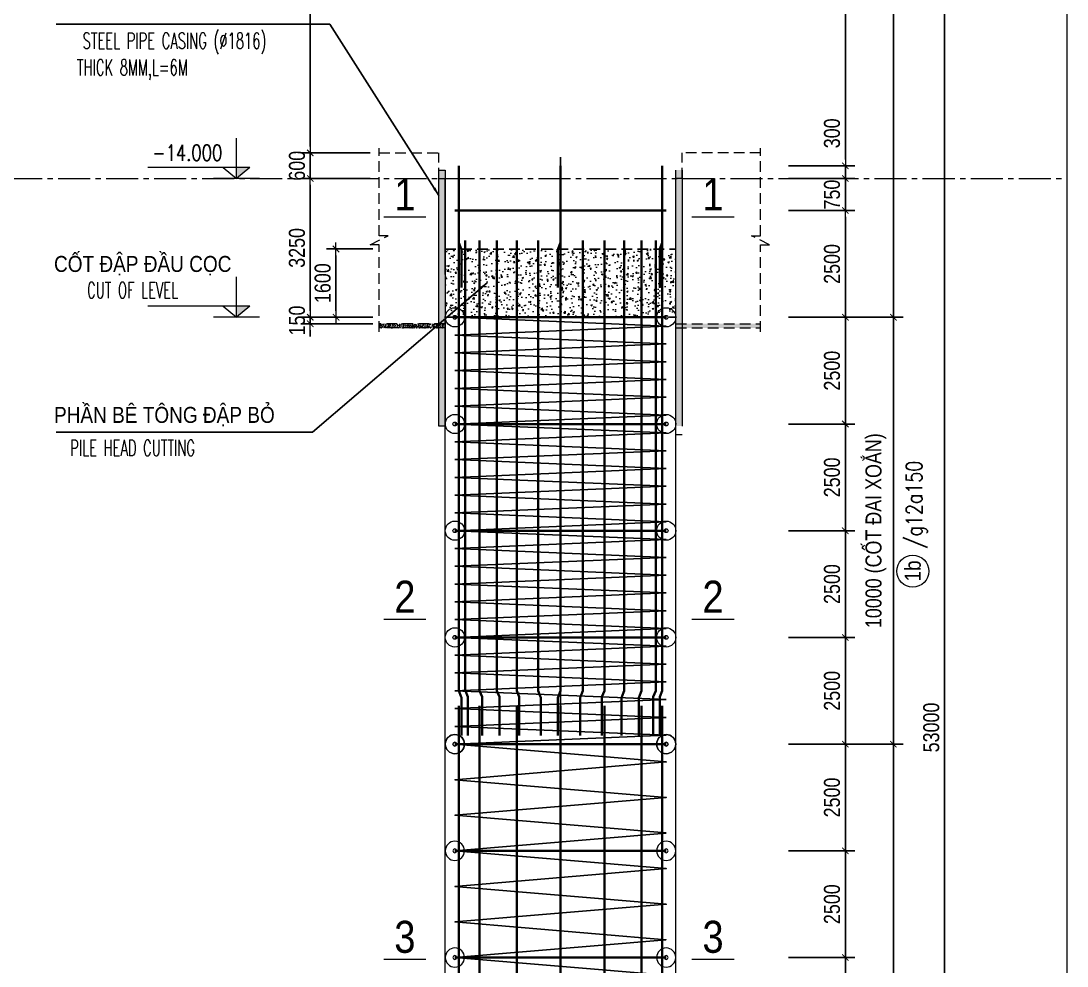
# Model space of a CAD drawing. Header units: millimetres. Extents: x -2123450 to -961021, y -260876 to 649159.
# Drawn here: x -2094595 to -2070090, y 473859 to 496004 of the extents above; entities that cross this region are included whole.
import ezdxf
from ezdxf.enums import TextEntityAlignment as Align

# ---------------------------------------------------------------- set-up
doc = ezdxf.new("R2010")
doc.units = ezdxf.units.MM
doc.header["$LTSCALE"] = 1000
doc.header["$MEASUREMENT"] = 0
doc.header["$PDMODE"] = 66
for name, pattern in [('CENTER', [2, 1.25, -0.25, 0.25, -0.25]), ('CENTER2', [1.125, 0.75, -0.125, 0.125, -0.125]), ('HIDDEN', [0.375, 0.25, -0.125])]:
    doc.linetypes.add(name, pattern=pattern)
doc.layers.get('DEFPOINTS').update_dxf_attribs({"linetype": 'CONTINUOUS'})
for name, color, linetype in [('01AXIS', 5, 'CENTER'), ('03BORER', 3, 'CONTINUOUS'), ('HIDEN', 9, 'HIDDEN'), ('NDC_S_REBAR DES.', 2, 'CONTINUOUS'), ('TEXT', 7, 'CONTINUOUS')]:
    doc.layers.add(name, color=color, linetype=linetype)
for name, color, linetype, lineweight in [('NDC_S_AXIS', 5, 'CENTER2', 15), ('NDC_S_CONTINUOUS', 3, 'CONTINUOUS', 20), ('NDC_S_DIM', 1, 'CONTINUOUS', 9), ('NDC_S_FOUNDATION NAME', 7, 'CONTINUOUS', 20), ('NDC_S_HATCH COLUMN AND WALL', 251, 'CONTINUOUS', 13), ('NDC_S_HATCH MATERIAL', 8, 'CONTINUOUS', 13), ('NDC_S_LEADER', 1, 'CONTINUOUS', 9), ('NDC_S_LEVEL', 3, 'CONTINUOUS', 20), ('NDC_S_LEVEL TEXT', 7, 'CONTINUOUS', 20), ('NDC_S_REBAR', 4, 'CONTINUOUS', 35), ('NDC_S_REBAR NO.', 7, 'CONTINUOUS', 20), ('NDC_S_REBAR NO. BOX', 1, 'CONTINUOUS', 9), ('NDC_S_REBAR SECTION', 6, 'CONTINUOUS', 25), ('NDC_S_STIRRUP', 2, 'CONTINUOUS', 25), ('NDC_S_VN TITLE', 6, 'CONTINUOUS', 9)]:
    doc.layers.add(name, color=color, linetype=linetype, lineweight=lineweight)
doc.styles.add('NDC_ARIAL', font='arial.ttf', dxfattribs={"width": 0.8})
doc.styles.add('NDC_ROMANS', font='romans.shx', dxfattribs={"width": 0.8, "bigfont": 'vns.shx'})
doc.styles.get("Standard").update_dxf_attribs({"font": 'romans.shx', "bigfont": 'vns.shx'})
doc.dimstyles.new('NDC_1-100', dxfattribs={"dimscale": 100, "dimtxt": 2.2, "dimasz": 1, "dimexe": 1.5, "dimexo": 2, "dimgap": 0.8, "dimtad": 1, "dimdec": 0, "dimdsep": 46, "dimtxsty": 'NDC_ARIAL', "dimblk": 'DIMMARK', "dimcen": 49999.938995, "dimdle": 1.5, "dimclrd": 1, "dimclre": 1, "dimclrt": 3, "dimadec": 0, "dimazin": 0, "dimtfac": 1, "dimtdec": 0, "dimtix": 1, "dimtmove": 2, "dimatfit": 3, "dimfxl": 1, "dimarcsym": 0})
doc.dimstyles.new('NDC_1-150', dxfattribs={"dimscale": 150, "dimtxt": 2.5, "dimasz": 1, "dimexe": 1.5, "dimexo": 0, "dimgap": 0.8, "dimtad": 1, "dimdec": 0, "dimdsep": 46, "dimtxsty": 'NDC_ARIAL', "dimblk": 'DIMMARK', "dimcen": 49999.938995, "dimdle": 1.5, "dimclrd": 1, "dimclre": 1, "dimclrt": 3, "dimadec": 0, "dimazin": 0, "dimtfac": 1, "dimtdec": 0, "dimtix": 1, "dimtmove": 2, "dimatfit": 3, "dimfxl": 1, "dimarcsym": 0})

# ---------------------------------------------------------------- blocks, each defined once
blk = doc.blocks.new('CON KE')
at = {"layer": 'NDC_S_CONTINUOUS'}
for radius in [225, 45]:
    blk.add_circle((-285322, 378614), radius, dxfattribs=at)
blk = doc.blocks.new('DIMMARK')
at = {"layer": 'NDC_S_DIM', "color": 1}
blk.add_line((-1.5, 0), (1, 0), dxfattribs=at)
at = {"layer": 'NDC_S_DIM', "color": 2, "const_width": 0.15}
blk.add_lwpolyline([(-0.5, -0.5), (0.5, 0.5)], dxfattribs=at)
blk = doc.blocks.new('*D240')
at = {"layer": 'DEFPOINTS', "color": 0, "transparency": 16777216}
for p in [(-1727342, 365106), (-1726013, 365106), (-1727342, 362606)]:
    blk.add_point(p, dxfattribs=at)
at = {"layer": 'NDC_S_DIM', "color": 1, "lineweight": -2, "transparency": 16777216}
for p, q in [((-1727342, 365106), (-1725788, 365106)), ((-1726013, 362756), (-1726013, 364956)), ((-1727342, 362606), (-1725788, 362606))]:
    blk.add_line(p, q, dxfattribs=at)
at = {"layer": 'NDC_S_DIM', "color": 1, "lineweight": -2, "transparency": 16777216, "xscale": 150, "yscale": 150, "zscale": 150}
for p, rotation in [((-1726013, 365106), 90), ((-1726013, 362606), 270)]:
    blk.add_blockref('DIMMARK', p, dxfattribs=dict(at, rotation=rotation))
at = {"layer": 'NDC_S_DIM', "color": 3, "transparency": 16777216, "insert": (-1726324, 363856), "char_height": 375, "attachment_point": 5, "rotation": 90, "style": 'NDC_ARIAL'}
blk.add_mtext('2500', dxfattribs=at)
blk = doc.blocks.new('*D241')
at = {"layer": 'DEFPOINTS', "color": 0, "transparency": 16777216}
for p in [(-1727342, 367606), (-1726013, 367606), (-1727342, 365106)]:
    blk.add_point(p, dxfattribs=at)
at = {"layer": 'NDC_S_DIM', "color": 1, "lineweight": -2, "transparency": 16777216}
for p, q in [((-1727342, 367606), (-1725788, 367606)), ((-1726013, 365256), (-1726013, 367456)), ((-1727342, 365106), (-1725788, 365106))]:
    blk.add_line(p, q, dxfattribs=at)
at = {"layer": 'NDC_S_DIM', "color": 1, "lineweight": -2, "transparency": 16777216, "xscale": 150, "yscale": 150, "zscale": 150}
for p, rotation in [((-1726013, 367606), 90), ((-1726013, 365106), 270)]:
    blk.add_blockref('DIMMARK', p, dxfattribs=dict(at, rotation=rotation))
at = {"layer": 'NDC_S_DIM', "color": 3, "transparency": 16777216, "insert": (-1726324, 366356), "char_height": 375, "attachment_point": 5, "rotation": 90, "style": 'NDC_ARIAL'}
blk.add_mtext('2500', dxfattribs=at)
blk = doc.blocks.new('*D242')
at = {"layer": 'DEFPOINTS', "color": 0, "transparency": 16777216}
for p in [(-1727342, 370106), (-1726013, 370106), (-1727342, 367606)]:
    blk.add_point(p, dxfattribs=at)
at = {"layer": 'NDC_S_DIM', "color": 1, "lineweight": -2, "transparency": 16777216}
for p, q in [((-1727342, 370106), (-1725788, 370106)), ((-1726013, 367756), (-1726013, 369956)), ((-1727342, 367606), (-1725788, 367606))]:
    blk.add_line(p, q, dxfattribs=at)
at = {"layer": 'NDC_S_DIM', "color": 1, "lineweight": -2, "transparency": 16777216, "xscale": 150, "yscale": 150, "zscale": 150}
for p, rotation in [((-1726013, 370106), 90), ((-1726013, 367606), 270)]:
    blk.add_blockref('DIMMARK', p, dxfattribs=dict(at, rotation=rotation))
at = {"layer": 'NDC_S_DIM', "color": 3, "transparency": 16777216, "insert": (-1726324, 368856), "char_height": 375, "attachment_point": 5, "rotation": 90, "style": 'NDC_ARIAL'}
blk.add_mtext('2500', dxfattribs=at)
blk = doc.blocks.new('*D243')
at = {"layer": 'DEFPOINTS', "color": 0, "transparency": 16777216}
for p in [(-1727342, 372606), (-1726013, 372606), (-1727342, 370106)]:
    blk.add_point(p, dxfattribs=at)
at = {"layer": 'NDC_S_DIM', "color": 1, "lineweight": -2, "transparency": 16777216}
for p, q in [((-1727342, 372606), (-1725788, 372606)), ((-1726013, 370256), (-1726013, 372456)), ((-1727342, 370106), (-1725788, 370106))]:
    blk.add_line(p, q, dxfattribs=at)
at = {"layer": 'NDC_S_DIM', "color": 1, "lineweight": -2, "transparency": 16777216, "xscale": 150, "yscale": 150, "zscale": 150}
for p, rotation in [((-1726013, 372606), 90), ((-1726013, 370106), 270)]:
    blk.add_blockref('DIMMARK', p, dxfattribs=dict(at, rotation=rotation))
at = {"layer": 'NDC_S_DIM', "color": 3, "transparency": 16777216, "insert": (-1726324, 371356), "char_height": 375, "attachment_point": 5, "rotation": 90, "style": 'NDC_ARIAL'}
blk.add_mtext('2500', dxfattribs=at)
blk = doc.blocks.new('*D1496')
at = {"layer": 'DEFPOINTS', "color": 0, "transparency": 16777216}
for p in [(-1727342, 359547), (-1726013, 359547), (-1727342, 357047)]:
    blk.add_point(p, dxfattribs=at)
at = {"layer": 'NDC_S_DIM', "color": 1, "lineweight": -2, "transparency": 16777216}
for p, q in [((-1727342, 359547), (-1725788, 359547)), ((-1726013, 357197), (-1726013, 359397)), ((-1727342, 357047), (-1725788, 357047))]:
    blk.add_line(p, q, dxfattribs=at)
at = {"layer": 'NDC_S_DIM', "color": 1, "lineweight": -2, "transparency": 16777216, "xscale": 150, "yscale": 150, "zscale": 150}
for p, rotation in [((-1726013, 359547), 90), ((-1726013, 357047), 270)]:
    blk.add_blockref('DIMMARK', p, dxfattribs=dict(at, rotation=rotation))
at = {"layer": 'NDC_S_DIM', "color": 3, "transparency": 16777216, "insert": (-1726324, 358297), "char_height": 375, "attachment_point": 5, "rotation": 90, "style": 'NDC_ARIAL'}
blk.add_mtext('2500', dxfattribs=at)
blk = doc.blocks.new('*D1497')
at = {"layer": 'DEFPOINTS', "color": 0, "transparency": 16777216}
for p in [(-1727342, 357047), (-1726013, 357047), (-1727342, 354547)]:
    blk.add_point(p, dxfattribs=at)
at = {"layer": 'NDC_S_DIM', "color": 1, "lineweight": -2, "transparency": 16777216}
for p, q in [((-1727342, 357047), (-1725788, 357047)), ((-1726013, 354697), (-1726013, 356897)), ((-1727342, 354547), (-1725788, 354547))]:
    blk.add_line(p, q, dxfattribs=at)
at = {"layer": 'NDC_S_DIM', "color": 1, "lineweight": -2, "transparency": 16777216, "xscale": 150, "yscale": 150, "zscale": 150}
for p, rotation in [((-1726013, 357047), 90), ((-1726013, 354547), 270)]:
    blk.add_blockref('DIMMARK', p, dxfattribs=dict(at, rotation=rotation))
at = {"layer": 'NDC_S_DIM', "color": 3, "transparency": 16777216, "insert": (-1726324, 355797), "char_height": 375, "attachment_point": 5, "rotation": 90, "style": 'NDC_ARIAL'}
blk.add_mtext('2500', dxfattribs=at)
blk = doc.blocks.new('*D1498')
at = {"layer": 'DEFPOINTS', "color": 0, "transparency": 16777216}
for p in [(-1727342, 354547), (-1726013, 354547), (-1727342, 352047)]:
    blk.add_point(p, dxfattribs=at)
at = {"layer": 'NDC_S_DIM', "color": 1, "lineweight": -2, "transparency": 16777216}
for p, q in [((-1727342, 354547), (-1725788, 354547)), ((-1726013, 352197), (-1726013, 354397)), ((-1727342, 352047), (-1725788, 352047))]:
    blk.add_line(p, q, dxfattribs=at)
at = {"layer": 'NDC_S_DIM', "color": 1, "lineweight": -2, "transparency": 16777216, "xscale": 150, "yscale": 150, "zscale": 150}
for p, rotation in [((-1726013, 354547), 90), ((-1726013, 352047), 270)]:
    blk.add_blockref('DIMMARK', p, dxfattribs=dict(at, rotation=rotation))
at = {"layer": 'NDC_S_DIM', "color": 3, "transparency": 16777216, "insert": (-1726324, 353297), "char_height": 375, "attachment_point": 5, "rotation": 90, "style": 'NDC_ARIAL'}
blk.add_mtext('2500', dxfattribs=at)
blk = doc.blocks.new('*D1790')
at = {"layer": 'DEFPOINTS', "color": 0, "transparency": 16777216}
for p in [(-2076613, 489060), (-2076613, 479060), (-2074158, 479060)]:
    blk.add_point(p, dxfattribs=at)
at = {"layer": 'NDC_S_DIM', "color": 1, "lineweight": -2, "transparency": 16777216}
for p, q in [((-2076613, 489060), (-2073933, 489060)), ((-2074158, 488910), (-2074158, 479210)), ((-2076613, 479060), (-2073933, 479060))]:
    blk.add_line(p, q, dxfattribs=at)
at = {"layer": 'NDC_S_DIM', "color": 1, "lineweight": -2, "transparency": 16777216, "xscale": 150, "yscale": 150, "zscale": 150}
for p, rotation in [((-2074158, 489060), 90), ((-2074158, 479060), 270)]:
    blk.add_blockref('DIMMARK', p, dxfattribs=dict(at, rotation=rotation))
at = {"layer": 'NDC_S_DIM', "color": 3, "transparency": 16777216, "insert": (-2074568, 484060), "char_height": 375, "attachment_point": 5, "rotation": 90, "style": 'NDC_ARIAL'}
blk.add_mtext('10000 (CỐT ĐAI XOẮN)', dxfattribs=at)
blk = doc.blocks.new('*D1791')
at = {"layer": 'DEFPOINTS', "color": 0, "transparency": 16777216}
for p in [(-2075412, 505950), (-2075412, 452950), (-2072958, 452950)]:
    blk.add_point(p, dxfattribs=at)
at = {"layer": 'NDC_S_DIM', "color": 1, "lineweight": -2, "transparency": 16777216}
for p, q in [((-2075412, 505950), (-2072733, 505950)), ((-2072958, 505800), (-2072958, 453100)), ((-2075412, 452950), (-2072733, 452950))]:
    blk.add_line(p, q, dxfattribs=at)
at = {"layer": 'NDC_S_DIM', "color": 1, "lineweight": -2, "transparency": 16777216, "xscale": 150, "yscale": 150, "zscale": 150}
for p, rotation in [((-2072958, 505950), 90), ((-2072958, 452950), 270)]:
    blk.add_blockref('DIMMARK', p, dxfattribs=dict(at, rotation=rotation))
at = {"layer": 'NDC_S_DIM', "color": 3, "transparency": 16777216, "insert": (-2073270, 479450), "char_height": 375, "attachment_point": 5, "rotation": 90, "style": 'NDC_ARIAL'}
blk.add_mtext('53000', dxfattribs=at)
blk = doc.blocks.new('*D1792')
at = {"layer": 'DEFPOINTS', "color": 0, "transparency": 16777216}
for p in [(-2076613, 479060), (-2076613, 452950), (-2074158, 452950)]:
    blk.add_point(p, dxfattribs=at)
at = {"layer": 'NDC_S_DIM', "color": 1, "lineweight": -2, "transparency": 16777216}
for p, q in [((-2076613, 479060), (-2073933, 479060)), ((-2074158, 478910), (-2074158, 453100)), ((-2076613, 452950), (-2073933, 452950))]:
    blk.add_line(p, q, dxfattribs=at)
at = {"layer": 'NDC_S_DIM', "color": 1, "lineweight": -2, "transparency": 16777216, "xscale": 150, "yscale": 150, "zscale": 150}
for p, rotation in [((-2074158, 479060), 90), ((-2074158, 452950), 270)]:
    blk.add_blockref('DIMMARK', p, dxfattribs=dict(at, rotation=rotation))
at = {"layer": 'NDC_S_DIM', "color": 3, "transparency": 16777216, "insert": (-2074568, 466005), "char_height": 375, "attachment_point": 5, "rotation": 90, "style": 'NDC_ARIAL'}
blk.add_mtext('26110 (CỐT ĐAI XOẮN)', dxfattribs=at)
blk = doc.blocks.new('*D1799')
at = {"layer": 'DEFPOINTS', "color": 0, "transparency": 16777216}
for p in [(-2086414, 505950), (-2087817, 492910), (-2086414, 492910)]:
    blk.add_point(p, dxfattribs=at)
at = {"layer": 'NDC_S_DIM', "color": 1, "lineweight": -2, "transparency": 16777216}
for p, q in [((-2086414, 505950), (-2088042, 505950)), ((-2087817, 505800), (-2087817, 493060)), ((-2086414, 492910), (-2088042, 492910))]:
    blk.add_line(p, q, dxfattribs=at)
at = {"layer": 'NDC_S_DIM', "color": 1, "lineweight": -2, "transparency": 16777216, "xscale": 150, "yscale": 150, "zscale": 150}
for p, rotation in [((-2087817, 505950), 90), ((-2087817, 492910), 270)]:
    blk.add_blockref('DIMMARK', p, dxfattribs=dict(at, rotation=rotation))
at = {"layer": 'NDC_S_DIM', "color": 3, "transparency": 16777216, "insert": (-2088129, 499430), "char_height": 375, "attachment_point": 5, "rotation": 90, "style": 'NDC_ARIAL'}
blk.add_mtext('13040', dxfattribs=at)
blk = doc.blocks.new('*D1803')
at = {"layer": 'DEFPOINTS', "color": 0, "transparency": 16777216}
for p in [(-2086414, 492310), (-2087817, 489060), (-2086414, 489060)]:
    blk.add_point(p, dxfattribs=at)
at = {"layer": 'NDC_S_DIM', "color": 1, "lineweight": -2, "transparency": 16777216}
for p, q in [((-2086414, 492310), (-2088042, 492310)), ((-2087817, 492160), (-2087817, 489210)), ((-2086414, 489060), (-2088042, 489060))]:
    blk.add_line(p, q, dxfattribs=at)
at = {"layer": 'NDC_S_DIM', "color": 1, "lineweight": -2, "transparency": 16777216, "xscale": 150, "yscale": 150, "zscale": 150}
for p, rotation in [((-2087817, 492310), 90), ((-2087817, 489060), 270)]:
    blk.add_blockref('DIMMARK', p, dxfattribs=dict(at, rotation=rotation))
at = {"layer": 'NDC_S_DIM', "color": 3, "transparency": 16777216, "insert": (-2088129, 490685), "char_height": 375, "attachment_point": 5, "rotation": 90, "style": 'NDC_ARIAL'}
blk.add_mtext('3250', dxfattribs=at)
blk = doc.blocks.new('*D1804')
at = {"layer": 'DEFPOINTS', "color": 0, "transparency": 16777216}
for p in [(-2087817, 488910), (-2086349, 489060), (-2086349, 488910)]:
    blk.add_point(p, dxfattribs=at)
at = {"layer": 'NDC_S_DIM', "color": 1, "lineweight": -2, "transparency": 16777216}
for p, q in [((-2087817, 489210), (-2087817, 489360)), ((-2086349, 489060), (-2088042, 489060)), ((-2086349, 488910), (-2088042, 488910)), ((-2087817, 489060), (-2087817, 488910)), ((-2087817, 488760), (-2087817, 488610))]:
    blk.add_line(p, q, dxfattribs=at)
at = {"layer": 'NDC_S_DIM', "color": 1, "lineweight": -2, "transparency": 16777216, "xscale": 150, "yscale": 150, "zscale": 150}
for p, rotation in [((-2087817, 489060), 270), ((-2087817, 488910), 90)]:
    blk.add_blockref('DIMMARK', p, dxfattribs=dict(at, rotation=rotation))
at = {"layer": 'NDC_S_DIM', "color": 3, "transparency": 16777216, "insert": (-2088128, 488985), "char_height": 375, "attachment_point": 5, "rotation": 90, "style": 'NDC_ARIAL'}
blk.add_mtext('150', dxfattribs=at)
blk = doc.blocks.new('*D1805')
at = {"layer": 'DEFPOINTS', "color": 0, "transparency": 16777216}
for p in [(-2086349, 490660), (-2087215, 489060), (-2086349, 489060)]:
    blk.add_point(p, dxfattribs=at)
at = {"layer": 'NDC_S_DIM', "color": 1, "lineweight": -2, "transparency": 16777216}
for p, q in [((-2086349, 490660), (-2087440, 490660)), ((-2087215, 490510), (-2087215, 489210)), ((-2086349, 489060), (-2087440, 489060))]:
    blk.add_line(p, q, dxfattribs=at)
at = {"layer": 'NDC_S_DIM', "color": 1, "lineweight": -2, "transparency": 16777216, "xscale": 150, "yscale": 150, "zscale": 150}
for p, rotation in [((-2087215, 490660), 90), ((-2087215, 489060), 270)]:
    blk.add_blockref('DIMMARK', p, dxfattribs=dict(at, rotation=rotation))
at = {"layer": 'NDC_S_DIM', "color": 3, "transparency": 16777216, "insert": (-2087526, 489860), "char_height": 375, "attachment_point": 5, "rotation": 90, "style": 'NDC_ARIAL'}
blk.add_mtext('1600', dxfattribs=at)
blk = doc.blocks.new('COT CAO DO')
at = {"layer": 'NDC_S_LEVEL'}
h = blk.add_hatch(color=256, dxfattribs=at)
h.dxf.hatch_style = 1
h.paths.add_polyline_path([(48207, 284502), (48521, 284502), (48207, 284239)])
for p, q in [((48207, 284239), (48207, 285183)), ((48521, 284502), (46132, 284502)), ((47893, 284502), (48207, 284239)), ((48521, 284502), (48207, 284239)), ((48745, 284239), (47669, 284239))]:
    blk.add_line(p, q, dxfattribs=at)
blk = doc.blocks.new('*D1806')
at = {"layer": 'DEFPOINTS', "color": 0, "transparency": 16777216}
for p in [(-2076613, 491560), (-2076613, 489060), (-2075284, 489060)]:
    blk.add_point(p, dxfattribs=at)
at = {"layer": 'NDC_S_DIM', "color": 1, "lineweight": -2, "transparency": 16777216}
for p, q in [((-2076613, 491560), (-2075059, 491560)), ((-2075284, 491410), (-2075284, 489210)), ((-2076613, 489060), (-2075059, 489060))]:
    blk.add_line(p, q, dxfattribs=at)
at = {"layer": 'NDC_S_DIM', "color": 1, "lineweight": -2, "transparency": 16777216, "xscale": 150, "yscale": 150, "zscale": 150}
for p, rotation in [((-2075284, 491560), 90), ((-2075284, 489060), 270)]:
    blk.add_blockref('DIMMARK', p, dxfattribs=dict(at, rotation=rotation))
at = {"layer": 'NDC_S_DIM', "color": 3, "transparency": 16777216, "insert": (-2075595, 490310), "char_height": 375, "attachment_point": 5, "rotation": 90, "style": 'NDC_ARIAL'}
blk.add_mtext('2500', dxfattribs=at)
blk = doc.blocks.new('*D1807')
at = {"layer": 'DEFPOINTS', "color": 0, "transparency": 16777216}
for p in [(-2076613, 505950), (-2074158, 505950), (-2076613, 489060)]:
    blk.add_point(p, dxfattribs=at)
at = {"layer": 'NDC_S_DIM', "color": 1, "lineweight": -2, "transparency": 16777216}
for p, q in [((-2076613, 505950), (-2073933, 505950)), ((-2074158, 489210), (-2074158, 505800)), ((-2076613, 489060), (-2073933, 489060))]:
    blk.add_line(p, q, dxfattribs=at)
at = {"layer": 'NDC_S_DIM', "color": 1, "lineweight": -2, "transparency": 16777216, "xscale": 150, "yscale": 150, "zscale": 150}
for p, rotation in [((-2074158, 505950), 90), ((-2074158, 489060), 270)]:
    blk.add_blockref('DIMMARK', p, dxfattribs=dict(at, rotation=rotation))
at = {"layer": 'NDC_S_DIM', "color": 3, "transparency": 16777216, "insert": (-2074470, 497505), "char_height": 375, "attachment_point": 5, "rotation": 90, "style": 'NDC_ARIAL'}
blk.add_mtext('16890', dxfattribs=at)
blk = doc.blocks.new('*D1808')
at = {"layer": 'DEFPOINTS', "color": 0, "transparency": 16777216}
for p in [(-2076613, 505950), (-2075284, 505950), (-2076613, 492610)]:
    blk.add_point(p, dxfattribs=at)
at = {"layer": 'NDC_S_DIM', "color": 1, "lineweight": -2, "transparency": 16777216}
for p, q in [((-2076613, 505950), (-2075059, 505950)), ((-2075284, 492760), (-2075284, 505800)), ((-2076613, 492610), (-2075059, 492610))]:
    blk.add_line(p, q, dxfattribs=at)
at = {"layer": 'NDC_S_DIM', "color": 1, "lineweight": -2, "transparency": 16777216, "xscale": 150, "yscale": 150, "zscale": 150}
for p, rotation in [((-2075284, 505950), 90), ((-2075284, 492610), 270)]:
    blk.add_blockref('DIMMARK', p, dxfattribs=dict(at, rotation=rotation))
at = {"layer": 'NDC_S_DIM', "color": 3, "transparency": 16777216, "insert": (-2075595, 499280), "char_height": 375, "attachment_point": 5, "rotation": 90, "style": 'NDC_ARIAL'}
blk.add_mtext('13340', dxfattribs=at)
blk = doc.blocks.new('*D1812')
at = {"layer": 'DEFPOINTS', "color": 0, "transparency": 16777216}
for p in [(-2076613, 492310), (-2076613, 491560), (-2075284, 491560)]:
    blk.add_point(p, dxfattribs=at)
at = {"layer": 'NDC_S_DIM', "color": 1, "lineweight": -2, "transparency": 16777216}
for p, q in [((-2075284, 492460), (-2075284, 492610)), ((-2076613, 492310), (-2075059, 492310)), ((-2075284, 492310), (-2075284, 491560)), ((-2076613, 491560), (-2075059, 491560)), ((-2075284, 491410), (-2075284, 491260))]:
    blk.add_line(p, q, dxfattribs=at)
at = {"layer": 'NDC_S_DIM', "color": 1, "lineweight": -2, "transparency": 16777216, "xscale": 150, "yscale": 150, "zscale": 150}
for p, rotation in [((-2075284, 492310), 270), ((-2075284, 491560), 90)]:
    blk.add_blockref('DIMMARK', p, dxfattribs=dict(at, rotation=rotation))
at = {"layer": 'NDC_S_DIM', "color": 3, "transparency": 16777216, "insert": (-2075595, 491935), "char_height": 375, "attachment_point": 5, "rotation": 90, "style": 'NDC_ARIAL'}
blk.add_mtext('750', dxfattribs=at)
blk = doc.blocks.new('*D1813')
at = {"layer": 'DEFPOINTS', "color": 0, "transparency": 16777216}
for p in [(-2076613, 492610), (-2076613, 492310), (-2075284, 492310)]:
    blk.add_point(p, dxfattribs=at)
at = {"layer": 'NDC_S_DIM', "color": 1, "lineweight": -2, "transparency": 16777216}
for p, q in [((-2075284, 492760), (-2075284, 492910)), ((-2076613, 492610), (-2075059, 492610)), ((-2075284, 492610), (-2075284, 492310)), ((-2076613, 492310), (-2075059, 492310)), ((-2075284, 492160), (-2075284, 492010))]:
    blk.add_line(p, q, dxfattribs=at)
at = {"layer": 'NDC_S_DIM', "color": 1, "lineweight": -2, "transparency": 16777216, "xscale": 150, "yscale": 150, "zscale": 150}
for p, rotation in [((-2075284, 492610), 270), ((-2075284, 492310), 90)]:
    blk.add_blockref('DIMMARK', p, dxfattribs=dict(at, rotation=rotation))
at = {"layer": 'NDC_S_DIM', "color": 3, "transparency": 16777216, "insert": (-2075595, 493370), "char_height": 375, "attachment_point": 5, "rotation": 90, "style": 'NDC_ARIAL'}
blk.add_mtext('300', dxfattribs=at)
blk = doc.blocks.new('*D1814')
at = {"layer": 'DEFPOINTS', "color": 0, "transparency": 16777216}
for p in [(-2087817, 492910), (-2086414, 492910), (-2086414, 492310)]:
    blk.add_point(p, dxfattribs=at)
at = {"layer": 'NDC_S_DIM', "color": 1, "lineweight": -2, "transparency": 16777216}
for p, q in [((-2087817, 493060), (-2087817, 493210)), ((-2086414, 492910), (-2088042, 492910)), ((-2087817, 492310), (-2087817, 492910)), ((-2086414, 492310), (-2088042, 492310)), ((-2087817, 492160), (-2087817, 492010))]:
    blk.add_line(p, q, dxfattribs=at)
at = {"layer": 'NDC_S_DIM', "color": 1, "lineweight": -2, "transparency": 16777216, "xscale": 150, "yscale": 150, "zscale": 150}
for p, rotation in [((-2087817, 492910), 270), ((-2087817, 492310), 90)]:
    blk.add_blockref('DIMMARK', p, dxfattribs=dict(at, rotation=rotation))
at = {"layer": 'NDC_S_DIM', "color": 3, "transparency": 16777216, "insert": (-2088128, 492610), "char_height": 375, "attachment_point": 5, "rotation": 90, "style": 'NDC_ARIAL'}
blk.add_mtext('600', dxfattribs=at)
blk = doc.blocks.new('*U239')
at = {"layer": 'NDC_S_REBAR'}
for p, q in [((-1735159.4, 372606.2), (-1730209.4, 372606.2)), ((-1735159.4, 370106.2), (-1730209.4, 370106.2)), ((-1735159.4, 370106.2), (-1730209.4, 370106.2)), ((-1735159.4, 367606.2), (-1730209.4, 367606.2)), ((-1735159.4, 367606.2), (-1730209.4, 367606.2)), ((-1735159.4, 365106.2), (-1730209.4, 365106.2)), ((-1735159.4, 365106.2), (-1730209.4, 365106.2)), ((-1735159.4, 362606.2), (-1730209.4, 362606.2))]:
    blk.add_line(p, q, dxfattribs=at)
at = {"layer": 'NDC_S_STIRRUP'}
for p, q in [((-1730209.4, 372397.9), (-1735159.4, 372606.2)), ((-1735159.4, 372189.6), (-1730209.4, 372397.9)), ((-1730209.4, 371981.2), (-1735159.4, 372189.6)), ((-1735159.4, 371772.9), (-1730209.4, 371981.2)), ((-1730209.4, 371564.6), (-1735159.4, 371772.9)), ((-1735159.4, 371356.2), (-1730209.4, 371564.6)), ((-1730209.4, 371147.9), (-1735159.4, 371356.2)), ((-1735159.4, 370939.6), (-1730209.4, 371147.9)), ((-1730209.4, 370731.2), (-1735159.4, 370939.6)), ((-1735159.4, 370522.9), (-1730209.4, 370731.2)), ((-1730209.4, 370314.6), (-1735159.4, 370522.9)), ((-1735159.4, 370106.2), (-1730209.4, 370314.6)), ((-1730209.4, 369897.9), (-1735159.4, 370106.2)), ((-1735159.4, 369689.6), (-1730209.4, 369897.9)), ((-1730209.4, 369481.2), (-1735159.4, 369689.6)), ((-1735159.4, 369272.9), (-1730209.4, 369481.2)), ((-1730209.4, 369064.6), (-1735159.4, 369272.9)), ((-1735159.4, 368856.2), (-1730209.4, 369064.6)), ((-1730209.4, 368647.9), (-1735159.4, 368856.2)), ((-1735159.4, 368439.6), (-1730209.4, 368647.9)), ((-1730209.4, 368231.2), (-1735159.4, 368439.6)), ((-1735159.4, 368022.9), (-1730209.4, 368231.2)), ((-1730209.4, 367814.6), (-1735159.4, 368022.9)), ((-1735159.4, 367606.2), (-1730209.4, 367814.6)), ((-1730209.4, 367397.9), (-1735159.4, 367606.2)), ((-1735159.4, 367189.6), (-1730209.4, 367397.9)), ((-1730209.4, 366981.2), (-1735159.4, 367189.6)), ((-1735159.4, 366772.9), (-1730209.4, 366981.2)), ((-1730209.4, 366564.6), (-1735159.4, 366772.9)), ((-1735159.4, 366356.2), (-1730209.4, 366564.6)), ((-1730209.4, 366147.9), (-1735159.4, 366356.2)), ((-1735159.4, 365939.6), (-1730209.4, 366147.9)), ((-1730209.4, 365731.2), (-1735159.4, 365939.6)), ((-1735159.4, 365522.9), (-1730209.4, 365731.2)), ((-1730209.4, 365314.6), (-1735159.4, 365522.9)), ((-1735159.4, 365106.2), (-1730209.4, 365314.6)), ((-1730209.4, 364897.9), (-1735159.4, 365106.2)), ((-1735159.4, 364689.6), (-1730209.4, 364897.9)), ((-1730209.4, 364481.2), (-1735159.4, 364689.6)), ((-1735159.4, 364272.9), (-1730209.4, 364481.2)), ((-1730209.4, 364064.6), (-1735159.4, 364272.9)), ((-1735159.4, 363856.2), (-1730209.4, 364064.6)), ((-1730209.4, 363647.9), (-1735159.4, 363856.2)), ((-1735159.4, 363439.6), (-1730209.4, 363647.9)), ((-1730209.4, 363231.2), (-1735159.4, 363439.6)), ((-1735159.4, 363022.9), (-1730209.4, 363231.2)), ((-1730209.4, 362814.6), (-1735159.4, 363022.9)), ((-1735159.4, 362606.2), (-1730209.4, 362814.6))]:
    blk.add_line(p, q, dxfattribs=at)
at = {"layer": 'NDC_S_REBAR SECTION'}
for p in [(-1449837, -6007.5), (-1449837, -6007.5), (-1444887, -6007.5), (-1449837, -8507.5), (-1449837, -8507.5), (-1449837, -8507.5), (-1444887, -8507.5), (-1444887, -8507.5), (-1449837, -11007.5), (-1449837, -11007.5), (-1449837, -11007.5), (-1444887, -11007.5), (-1444887, -11007.5), (-1449837, -13507.5), (-1449837, -13507.5), (-1449837, -13507.5), (-1444887, -13507.5), (-1444887, -13507.5), (-1449837, -16007.5), (-1444887, -16007.5)]:
    blk.add_blockref('CON KE', p, dxfattribs=at)
at = {"layer": 'NDC_S_DIM'}
for base, p1, p2, picture, middle in [((-1726012.7, 372606.2), (-1727341.6, 370106.2), (-1727341.6, 372606.2), '*D243', (-1726324.2, 371356.2)), ((-1726012.7, 370106.2), (-1727341.6, 367606.2), (-1727341.6, 370106.2), '*D242', (-1726324.2, 368856.2)), ((-1726012.7, 367606.2), (-1727341.6, 365106.2), (-1727341.6, 367606.2), '*D241', (-1726324.2, 366356.2)), ((-1726012.7, 365106.2), (-1727341.6, 362606.2), (-1727341.6, 365106.2), '*D240', (-1726324.2, 363856.2))]:
    dim = blk.add_linear_dim(base=base, p1=p1, p2=p2, angle=90, dimstyle='NDC_1-150', dxfattribs=at)
    dim.commit()
    dim.dimension.update_dxf_attribs({"geometry": picture, "text_midpoint": middle})
blk = doc.blocks.new('*U1495')
at = {"layer": 'NDC_S_REBAR'}
for p, q in [((-1735159.4, 359547.3), (-1730209.4, 359547.3)), ((-1735159.4, 359547.3), (-1730209.4, 359547.3)), ((-1735159.4, 357047.3), (-1730209.4, 357047.3)), ((-1735159.4, 357047.3), (-1730209.4, 357047.3)), ((-1735159.4, 357047.3), (-1730209.4, 357047.3)), ((-1735159.4, 354547.3), (-1730209.4, 354547.3)), ((-1735159.4, 354547.3), (-1730209.4, 354547.3)), ((-1735159.4, 354547.3), (-1730209.4, 354547.3))]:
    blk.add_line(p, q, dxfattribs=at)
at = {"layer": 'NDC_S_STIRRUP'}
for points in [[(-1735159.4, 357047.3), (-1730215.4, 357462.9, 0.8498629), (-1730215.4, 357464.9), (-1735159.4, 357880.6), (-1730209.4, 358297.3), (-1735159.4, 358713.9), (-1730209.4, 359130.6), (-1735159.4, 359547.3)], [(-1735159.4, 354547.3), (-1730215.4, 354962.9, 0.8498629), (-1730215.4, 354964.9), (-1735159.4, 355380.6), (-1730209.4, 355797.3), (-1735159.4, 356213.9), (-1730209.4, 356630.6), (-1735159.4, 357047.3)], [(-1735159.4, 352047.3), (-1730215.4, 352462.9, 0.8498629), (-1730215.4, 352464.9), (-1735159.4, 352880.6), (-1730209.4, 353297.3), (-1735159.4, 353713.9), (-1730209.4, 354130.6), (-1735159.4, 354547.3)]]:
    blk.add_lwpolyline(points, format="xyb", dxfattribs=at)
at = {"layer": 'NDC_S_REBAR SECTION', "xscale": -1, "rotation": 180}
for p in [(-1449837, 738161), (-1449837, 738161), (-1444887, 738161), (-1444887, 738161), (-1449837, 735661), (-1449837, 735661), (-1449837, 735661), (-1444887, 735661), (-1444887, 735661), (-1444887, 735661), (-1449837, 733161), (-1449837, 733161), (-1449837, 733161), (-1444887, 733161), (-1444887, 733161), (-1444887, 733161)]:
    blk.add_blockref('CON KE', p, dxfattribs=at)
at = {"layer": 'NDC_S_DIM'}
for base, p1, p2, picture, middle in [((-1726012.7, 359547.3), (-1727341.6, 357047.3), (-1727341.6, 359547.3), '*D1496', (-1726324.2, 358297.3)), ((-1726012.7, 357047.3), (-1727341.6, 354547.3), (-1727341.6, 357047.3), '*D1497', (-1726324.2, 355797.3)), ((-1726012.7, 354547.3), (-1727341.6, 352047.3), (-1727341.6, 354547.3), '*D1498', (-1726324.2, 353297.3))]:
    dim = blk.add_linear_dim(base=base, p1=p1, p2=p2, angle=90, dimstyle='NDC_1-150', dxfattribs=at)
    dim.commit()
    dim.dimension.update_dxf_attribs({"geometry": picture, "text_midpoint": middle})

msp = doc.modelspace()

# ---------------------------------------------------------------- hatches: boundary and pattern name
at = {"layer": 'NDC_S_HATCH COLUMN AND WALL', "lineweight": 100}
h = msp.add_hatch(color=256, dxfattribs=at)
h.dxf.hatch_style = 1
h.paths.add_polyline_path([(-2084805.38, 486509.88), (-2084655.38, 486509.88), (-2084655.38, 492509.88), (-2084805.38, 492509.88)])
h = msp.add_hatch(color=256, dxfattribs=at)
h.dxf.hatch_style = 1
h.paths.add_polyline_path([(-2079255.38, 486509.88), (-2079105.38, 486509.88), (-2079105.38, 492509.88), (-2079255.38, 492509.88)])
at = {"layer": 'NDC_S_HATCH MATERIAL'}
h = msp.add_hatch(dxfattribs=at)
h.set_pattern_fill('AR-CONC', color=256, scale=50)
h.set_pattern_definition([(50, (-595323.55, 110789.32), (358.63009, -31.37607), [37.5, -412.5]), (355, (-595323.55, 110789.32), (-69.37567, 376.09607), [30, -330]), (100.451444, (-595293.66, 110786.7), (289.25442, 344.719995), [31.8701, -350.57106]), (46.1842, (-595323.55, 110889.32), (533.62067, -82.75964), [56.25, -618.75]), (96.635635, (-595279.1, 110882.43), (467.33097, 487.0593), [47.80517, -525.85688]), (351.184164, (-595323.55, 110889.3), (467.33097, 487.0593), [45, -495]), (21, (-595273.55, 110864.32), (298.453526, -201.309445), [37.5, -412.5]), (326, (-595273.55, 110864.32), (121.65767, 362.57502), [30, -330]), (71.451445, (-595248.68, 110847.55), (420.11119, 161.26558), [31.870095, -350.57106]), (37.5, (-595323.55, 110789.32), (6.079928, 166.446927), [0, -326, 0, -335, 0, -331.25]), (7.5, (-595323.55, 110789.32), (131.534769, 197.205856), [0, -191, 0, -318.5, 0, -126.25]), (327.5, (-595435.05, 110789.32), (266.911218, -11.277436), [0, -125, 0, -390, 0, -517.5]), (317.5, (-595485.05, 110789.32), (291.593085, 50.05249), [0, -162.5, 0, -259, 0, -367.5])])
h.paths.add_polyline_path([(-2079255.38, 489059.88), (-2079255.38, 490659.88), (-2084655.38, 490659.88), (-2084655.38, 489059.88)])
at = {"layer": 'NDC_S_HATCH MATERIAL', "linetype": 'HIDDEN'}
h = msp.add_hatch(dxfattribs=at)
h.set_pattern_fill('AR-CONC', color=256, scale=10)
h.set_pattern_definition([(50, (-1736373.77, 65648.79), (71.726018, -6.2752135), [7.5, -82.5]), (355, (-1736373.77, 65648.79), (-13.875133, 75.219213), [6, -66]), (100.451444, (-1736367.794, 65648.27), (57.850885, 68.943999), [6.374019, -70.114211]), (46.1842, (-1736373.77, 65668.79), (106.724133, -16.551928), [11.25, -123.75]), (96.635635, (-1736364.88, 65667.41), (93.466195, 97.41186), [9.561034, -105.171376]), (351.184164, (-1736373.77, 65668.79), (93.466195, 97.41186), [9, -99]), (21, (-1736363.77, 65663.79), (59.690705, -40.261889), [7.5, -82.5]), (326, (-1736363.77, 65663.79), (24.331533, 72.5150045), [6, -66]), (71.451445, (-1736358.8, 65660.44), (84.022238, 32.253115), [6.374019, -70.114211]), (37.5, (-1736373.772, 65648.793), (1.2159855, 33.2893854), [0, -65.2, 0, -67, 0, -66.25]), (7.5, (-1736373.77, 65648.793), (26.3069537, 39.4411712), [0, -38.2, 0, -63.7, 0, -25.25]), (327.5, (-1736396.072, 65648.793), (53.3822436, -2.2554872), [0, -25, 0, -78, 0, -103.5]), (317.5, (-1736406.07, 65648.793), (58.318617, 10.0104982), [0, -32.5, 0, -51.8, 0, -73.5])])
h.paths.add_polyline_path([(-2084655.38, 488909.88), (-2086201.87, 488909.88), (-2086201.87, 488809.88), (-2084655.38, 488809.88)])
h = msp.add_hatch(dxfattribs=at)
h.set_pattern_fill('AR-CONC', color=256, scale=10)
h.set_pattern_definition([(50, (-1738105.34, 65648.79), (71.726018, -6.2752135), [7.5, -82.5]), (355, (-1738105.34, 65648.79), (-13.875133, 75.219213), [6, -66]), (100.451444, (-1738099.36, 65648.27), (57.850885, 68.943999), [6.374019, -70.114211]), (46.1842, (-1738105.34, 65668.79), (106.724133, -16.551928), [11.25, -123.75]), (96.635635, (-1738096.45, 65667.41), (93.466195, 97.41186), [9.561034, -105.171376]), (351.184164, (-1738105.34, 65668.79), (93.466195, 97.41186), [9, -99]), (21, (-1738095.34, 65663.79), (59.690705, -40.261889), [7.5, -82.5]), (326, (-1738095.34, 65663.79), (24.331533, 72.515005), [6, -66]), (71.451445, (-1738090.365, 65660.44), (84.022238, 32.253115), [6.374019, -70.114211]), (37.5, (-1738105.34, 65648.793), (1.2159855, 33.2893854), [0, -65.2, 0, -67, 0, -66.25]), (7.5, (-1738105.34, 65648.793), (26.3069537, 39.4411712), [0, -38.2, 0, -63.7, 0, -25.25]), (327.5, (-1738127.64, 65648.793), (53.3822436, -2.2554872), [0, -25, 0, -78, 0, -103.5]), (317.5, (-1738137.64, 65648.793), (58.318617, 10.0104982), [0, -32.5, 0, -51.8, 0, -73.5])])
h.paths.add_polyline_path([(-2079105.38, 488909.88), (-2077273.31, 488909.88), (-2077273.31, 488809.88), (-2079105.38, 488809.88)])

# ---------------------------------------------------------------- linework, layer by layer
at = {"layer": '01AXIS'}
msp.add_line((-2081955.38, 492809.88), (-2081955.38, 450989.38), dxfattribs=at)
at = {"layer": 'HIDEN'}
for p, q in [((-2084655.38, 490659.88), (-2079255.38, 490659.88)), ((-2084655.38, 489059.88), (-2079255.38, 489059.88))]:
    msp.add_line(p, q, dxfattribs=at)
at = {"layer": 'NDC_S_AXIS', "color": 1}
msp.add_line((-2094847.61, 492309.88), (-2070089.84, 492309.88), dxfattribs=at)
at = {"layer": 'NDC_S_CONTINUOUS'}
for p, q in [((-2070089.84, 450405.87), (-2070089.84, 509099.88)), ((-2079255.38, 486509.88), (-2079255.38, 492509.88)), ((-2079105.38, 492509.88), (-2079105.38, 486509.88)), ((-2084805.38, 492309.88), (-2084655.38, 492309.88)), ((-2084655.38, 490059.88), (-2084655.38, 492309.88)), ((-2079105.38, 492309.88), (-2079255.38, 492309.88)), ((-2084655.38, 452949.88), (-2084655.38, 489024.88)), ((-2079255.38, 452949.88), (-2079255.38, 489024.88)), ((-2079105.38, 486309.88), (-2079255.38, 486309.88))]:
    msp.add_line(p, q, dxfattribs=at)
msp.add_lwpolyline([(-2084805.38, 492509.88), (-2084655.38, 492509.88), (-2084655.38, 486509.88), (-2084805.38, 486509.88)], close=True, dxfattribs=at)
at = {"layer": 'NDC_S_HATCH MATERIAL', "linetype": 'HIDDEN'}
for p, q in [((-2086201.87, 492909.88), (-2084805.38, 492909.88)), ((-2084805.38, 492309.88), (-2084805.38, 492909.88)), ((-2077273.31, 492909.88), (-2079105.38, 492909.88)), ((-2079105.38, 492309.88), (-2079105.38, 492909.88)), ((-2084655.38, 488909.88), (-2086201.87, 488909.88)), ((-2079255.38, 488909.88), (-2077273.31, 488909.88)), ((-2084655.38, 488809.88), (-2086201.87, 488809.88)), ((-2079255.38, 488809.88), (-2077273.31, 488809.88))]:
    msp.add_line(p, q, dxfattribs=at)
for points in [[(-2086201.87, 488716.65), (-2086201.87, 490760.49), (-2086411.87, 490760.49), (-2085991.87, 490970.49), (-2086201.87, 490970.49), (-2086201.87, 493024.14)], [(-2077273.31, 488716.65), (-2077273.31, 490760.49), (-2077063.31, 490760.49), (-2077483.31, 490970.49), (-2077273.31, 490970.49), (-2077273.31, 493024.14)]]:
    msp.add_lwpolyline(points, dxfattribs=at)
at = {"layer": 'NDC_S_REBAR'}
msp.add_line((-2084430.38, 491559.88), (-2079480.38, 491559.88), dxfattribs=at)
for points in [[(-2084278.35, 489759.88), (-2084278.35, 490654.1, 0.09541457), (-2084280.49, 490665.24), (-2084336.2, 490804.51, -0.09541457), (-2084338.35, 490815.65), (-2084338.35, 492609.88)], [(-2081955.38, 492609.88), (-2081955.38, 490809.88), (-2082013.23, 490665.24, 0.09541457), (-2082015.38, 490654.1), (-2082015.38, 489759.88)], [(-2079632.41, 489759.88), (-2079632.41, 490654.1, -0.09541457), (-2079630.27, 490665.24), (-2079574.56, 490804.51, 0.09541457), (-2079572.41, 490815.65), (-2079572.41, 492609.88)], [(-2084278.35, 479259.88), (-2084278.35, 480154.1, 0.09541457), (-2084280.49, 480165.24), (-2084336.2, 480304.51, -0.09541457), (-2084338.35, 480315.65), (-2084338.35, 490859.88)], [(-2084126.18, 479259.88), (-2084126.18, 480154.1, 0.09541457), (-2084128.33, 480165.24), (-2084184.04, 480304.51, -0.09541457), (-2084186.18, 480315.65), (-2084186.18, 490859.88)], [(-2083792.52, 479259.88), (-2083792.52, 480154.1, 0.09541457), (-2083794.67, 480165.24), (-2083850.38, 480304.51, -0.09541457), (-2083852.52, 480315.65), (-2083852.52, 490859.88)], [(-2083445.96, 490859.88), (-2083445.96, 480315.65, 0.09541457), (-2083443.81, 480304.51), (-2083388.1, 480165.24, -0.09541457), (-2083385.96, 480154.1), (-2083385.96, 479259.88)], [(-2082982.11, 490859.88), (-2082982.11, 480315.65, 0.09541457), (-2082979.96, 480304.51), (-2082924.25, 480165.24, -0.09541457), (-2082922.11, 480154.1), (-2082922.11, 479259.88)], [(-2082478.8, 490859.88), (-2082478.8, 480315.65, 0.09541457), (-2082476.66, 480304.51), (-2082420.95, 480165.24, -0.09541457), (-2082418.8, 480154.1), (-2082418.8, 479259.88)], [(-2081955.38, 490859.88), (-2081955.38, 480309.88), (-2082013.23, 480165.24, 0.09541457), (-2082015.38, 480154.1), (-2082015.38, 479259.88)], [(-2081431.96, 490859.88), (-2081431.96, 480309.88), (-2081489.81, 480165.24, 0.09541457), (-2081491.96, 480154.1), (-2081491.96, 479259.88)], [(-2080928.65, 490859.88), (-2080928.65, 480309.88), (-2080986.51, 480165.24, 0.09541457), (-2080988.65, 480154.1), (-2080988.65, 479259.88)], [(-2080464.8, 490859.88), (-2080464.8, 480309.88), (-2080522.66, 480165.24, 0.09541457), (-2080524.8, 480154.1), (-2080524.8, 479259.88)], [(-2080118.24, 479259.88), (-2080118.24, 480154.1, -0.09541457), (-2080116.09, 480165.24), (-2080060.38, 480304.51, 0.09541457), (-2080058.24, 480315.65), (-2080058.24, 490859.88)], [(-2079784.58, 479259.88), (-2079784.58, 480154.1, -0.09541457), (-2079782.43, 480165.24), (-2079726.72, 480304.51, 0.09541457), (-2079724.58, 480315.65), (-2079724.58, 490859.88)], [(-2079632.41, 479259.88), (-2079632.41, 480154.1, -0.09541457), (-2079630.27, 480165.24), (-2079574.56, 480304.51, 0.09541457), (-2079572.41, 480315.65), (-2079572.41, 490859.88)], [(-2084278.35, 468359.88), (-2084278.35, 469254.1, 0.09541457), (-2084280.49, 469265.24), (-2084336.2, 469404.51, -0.09541457), (-2084338.35, 469415.65), (-2084338.35, 479959.88)], [(-2083792.52, 468359.88), (-2083792.52, 469254.1, 0.09541457), (-2083794.67, 469265.24), (-2083850.38, 469404.51, -0.09541457), (-2083852.52, 469415.65), (-2083852.52, 479959.88)], [(-2082982.11, 479959.88), (-2082982.11, 469415.65, 0.09541457), (-2082979.96, 469404.51), (-2082924.25, 469265.24, -0.09541457), (-2082922.11, 469254.1), (-2082922.11, 468359.88)], [(-2081955.38, 479959.88), (-2081955.38, 469409.88), (-2082013.23, 469265.24, 0.09541457), (-2082015.38, 469254.1), (-2082015.38, 468359.88)], [(-2080928.65, 479959.88), (-2080928.65, 469409.88), (-2080986.51, 469265.24, 0.09541457), (-2080988.65, 469254.1), (-2080988.65, 468359.88)], [(-2080118.24, 468359.88), (-2080118.24, 469254.1, -0.09541457), (-2080116.09, 469265.24), (-2080060.38, 469404.51, 0.09541457), (-2080058.24, 469415.65), (-2080058.24, 479959.88)], [(-2079632.41, 468359.88), (-2079632.41, 469254.1, -0.09541457), (-2079630.27, 469265.24), (-2079574.56, 469404.51, 0.09541457), (-2079572.41, 469415.65), (-2079572.41, 479959.88)]]:
    msp.add_lwpolyline(points, format="xyb", dxfattribs=at)
at = {"layer": 'NDC_S_REBAR NO. BOX'}
msp.add_circle((-2073704.57, 483110.47), 375, dxfattribs=at)

# ---------------------------------------------------------------- block references
at = {"layer": '03BORER'}
for name, p in [('*U239', (-349271.02, 116453.63)), ('*U1495', (-349271.02, 119512.61))]:
    msp.add_blockref(name, p, dxfattribs=at)
at = {"layer": 'NDC_S_DIM', "lineweight": 100}
for p in [(-2137751.53, 208071.2), (-2137751.53, 204821.21)]:
    msp.add_blockref('COT CAO DO', p, dxfattribs=at)

# ---------------------------------------------------------------- texts
at = {"layer": 'NDC_S_FOUNDATION NAME', "style": 'NDC_ARIAL', "width": 0.85}
for s, p in [('CỐT ĐẬP ĐẦU CỌC', (-2093820.13, 490122.35)), ('PHẦN BÊ TÔNG ĐẬP BỎ', (-2093820.13, 486585.69))]:
    msp.add_text(s, height=375, dxfattribs=at).set_placement(p)
at = {"layer": 'NDC_S_LEVEL TEXT', "style": 'NDC_ROMANS', "width": 0.75}
msp.add_text('-14.000', height=375, dxfattribs=at).set_placement((-2090698.32, 492727.66), align=Align.CENTER)
at = {"layer": 'NDC_S_REBAR DES.', "style": 'NDC_ROMANS', "width": 0.8}
msp.add_text('/g12a150', height=375, rotation=90, dxfattribs=at).set_placement((-2073647.86, 484669.67), align=Align.MIDDLE)
at = {"layer": 'NDC_S_REBAR NO.', "style": 'NDC_ARIAL', "width": 0.85}
msp.add_text('1b', height=375, rotation=90, dxfattribs=at).set_placement((-2073704.57, 483116.3), align=Align.MIDDLE_CENTER)
at = {"layer": 'NDC_S_VN TITLE', "style": 'NDC_ARIAL', "width": 0.85}
for s, p in [('%%U 1 ', (-2085602.04, 491937.21)), ('%%U 1 ', (-2078383.55, 491937.21)), ('%%U 2 ', (-2085602.04, 482520.03)), ('%%U 2 ', (-2078383.55, 482520.03)), ('%%U 3 ', (-2085602.04, 474545.52)), ('%%U 3 ', (-2078383.55, 474545.52))]:
    msp.add_text(s, height=750, dxfattribs=at).set_placement(p, align=Align.MIDDLE)
at = {"layer": 'TEXT', "color": 3, "linetype": 'Continuous', "ltscale": 0.8, "width": 0.6}
for s, p in [('STEEL PIPE CASING (%%C1816)', (-2090999.46, 495540.55)), ('THICK 8MM,L=6M', (-2091986.79, 494916.08)), ('CUT OF LEVEL', (-2091979.38, 489695.77)), ('PILE HEAD CUTTING', (-2091979.38, 485998.32))]:
    msp.add_text(s, height=375, dxfattribs=at).set_placement(p, align=Align.MIDDLE_CENTER)

# ---------------------------------------------------------------- dimensions: what is measured, and where the dimension line sits
at = {"layer": 'NDC_S_DIM'}
for base, p1, p2, picture, middle in [((-2087816.96, 492909.88), (-2086413.99, 505949.88), (-2086413.99, 492909.88), '*D1799', (-2088128.55, 499429.88)), ((-2074158.47, 505949.88), (-2076612.64, 489059.88), (-2076612.64, 505949.88), '*D1807', (-2074469.93, 497504.88)), ((-2075283.73, 505949.88), (-2076612.64, 492609.88), (-2076612.64, 505949.88), '*D1808', (-2075595.32, 499279.88)), ((-2072958.47, 452949.88), (-2075412.38, 505949.88), (-2075412.38, 452949.88), '*D1791', (-2073270.06, 479449.88)), ((-2087816.96, 492909.88), (-2086413.99, 492309.88), (-2086413.99, 492909.88), '*D1814', (-2088128.42, 492609.88)), ((-2075283.73, 491559.88), (-2076612.64, 492309.88), (-2076612.64, 491559.88), '*D1812', (-2075595.2, 491934.88)), ((-2087816.96, 489059.88), (-2086413.99, 492309.88), (-2086413.99, 489059.88), '*D1803', (-2088128.55, 490684.88)), ((-2075283.73, 489059.88), (-2076612.64, 491559.88), (-2076612.64, 489059.88), '*D1806', (-2075595.2, 490309.88)), ((-2087214.8, 489059.88), (-2086348.94, 490659.88), (-2086348.94, 489059.88), '*D1805', (-2087526.27, 489859.88)), ((-2087816.96, 488909.88), (-2086348.94, 489059.88), (-2086348.94, 488909.88), '*D1804', (-2088128.42, 488984.88))]:
    dim = msp.add_linear_dim(base=base, p1=p1, p2=p2, angle=90, dimstyle='NDC_1-150', dxfattribs=at)
    dim.commit()
    dim.dimension.update_dxf_attribs({"geometry": picture, "text_midpoint": middle})
dim = msp.add_linear_dim(base=(-2075283.73, 492309.88), p1=(-2076612.64, 492609.88), p2=(-2076612.64, 492309.88), angle=90, dimstyle='NDC_1-150', dxfattribs=at)
dim.commit()
dim.dimension.update_dxf_attribs({"geometry": '*D1813', "text_midpoint": (-2075595.32, 493370.37), "dimtype": 160})
for base, p1, p2, picture, middle in [((-2074158.47, 479059.88), (-2076612.64, 489059.88), (-2076612.64, 479059.88), '*D1790', (-2074568.29, 484059.88)), ((-2074158.47, 452949.88), (-2076612.64, 479059.88), (-2076612.64, 452949.88), '*D1792', (-2074568.29, 466004.88))]:
    dim = msp.add_linear_dim(base=base, p1=p1, p2=p2, angle=90, text='<> (CỐT ĐAI XOẮN)', dimstyle='NDC_1-150', dxfattribs=at)
    dim.commit()
    dim.dimension.update_dxf_attribs({"geometry": picture, "text_midpoint": middle})

# ---------------------------------------------------------------- leaders
at = {"layer": 'NDC_S_LEADER'}
for points in [[(-2084805.38, 491915.02), (-2087360.11, 495929.01), (-2093771.59, 495929.01)], [(-2083676.46, 489870.95), (-2087765.25, 486372.17), (-2093771.59, 486372.17)]]:
    msp.add_leader(points, dimstyle='NDC_1-100', override={"dimscale": 1, "dimasz": 200, "dimfxl": 150}, dxfattribs=at)

doc.saveas('drawing.dxf')
